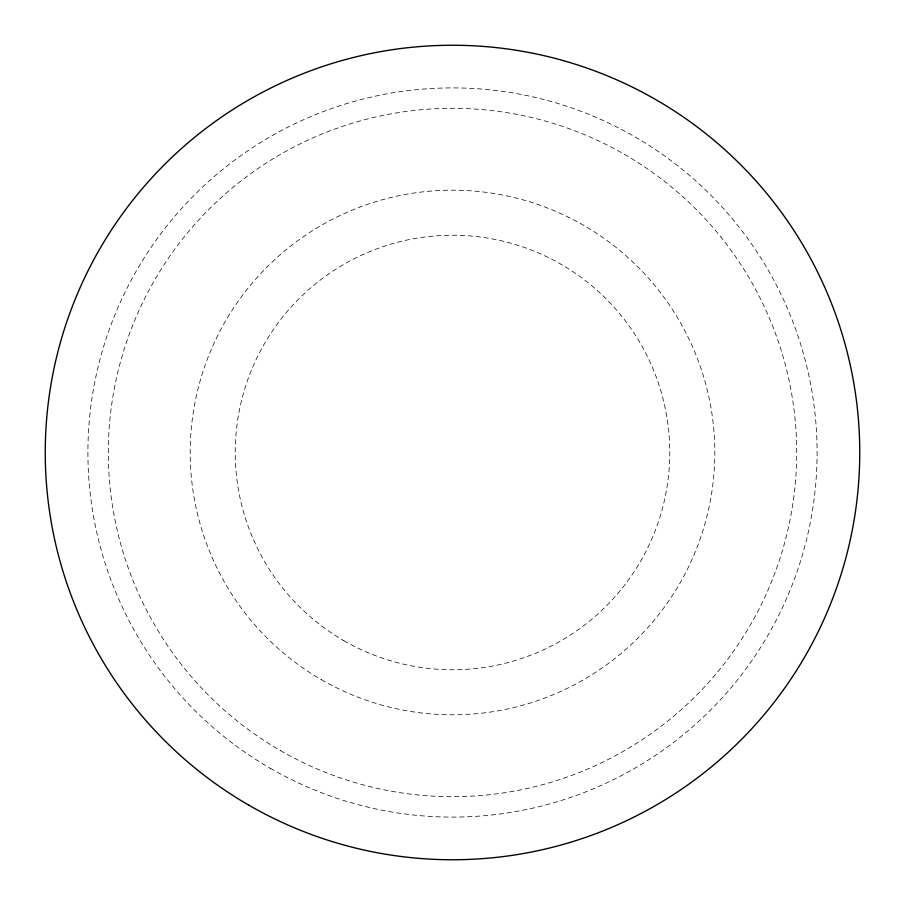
<?xml version="1.0" encoding="UTF-8"?>
<svg xmlns="http://www.w3.org/2000/svg" width="905" height="905" viewBox="0 0 905 905"><rect width="100%" height="100%" fill="white"/><g stroke="black" fill="none" stroke-linecap="round" stroke-linejoin="round"><path stroke-width="0.68" stroke-dasharray="4.53 3.39" d="M321.343 679.666A262.314 262.314 0 0 0 714.814 452.5A262.314 262.314 0 0 0 321.343 225.334A262.314 262.314 0 0 0 321.343 679.666M280.403 750.573A344.194 344.194 0 0 0 796.694 452.5A344.194 344.194 0 0 0 280.403 154.427A344.194 344.194 0 0 0 280.403 750.573M270.199 768.243A364.591 364.591 0 0 0 817.091 452.5A364.591 364.591 0 0 0 270.199 136.757A364.591 364.591 0 0 0 270.199 768.243M343.866 640.661A217.268 217.268 0 0 0 669.768 452.5A217.268 217.268 0 0 0 343.866 264.339A217.268 217.268 0 0 0 343.866 640.661"/><path stroke-width="1.36" d="M248.875 805.19A407.25 407.25 0 0 0 859.75 452.5A407.25 407.25 0 0 0 248.875 99.81A407.25 407.25 0 0 0 248.875 805.19"/></g></svg>
